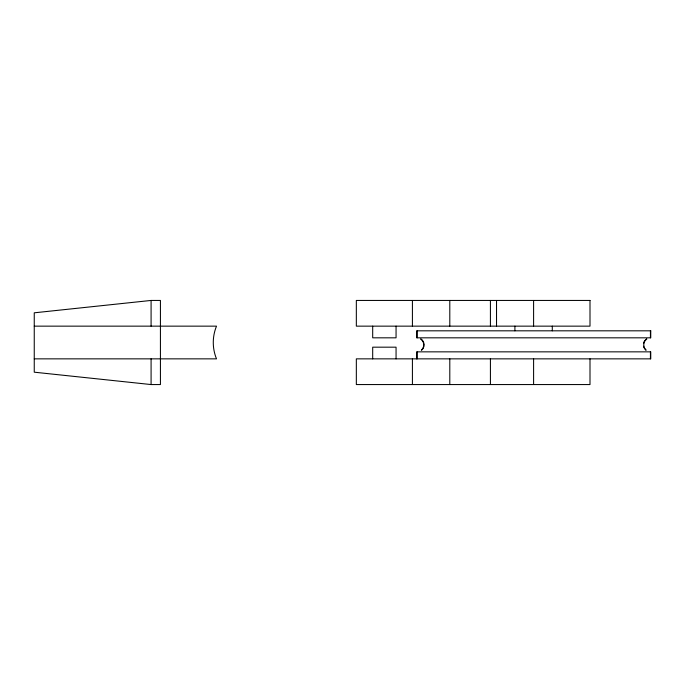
<?xml version="1.0" encoding="UTF-8"?>
<svg xmlns="http://www.w3.org/2000/svg" width="685" height="685" viewBox="0 0 685 685"><rect width="100%" height="100%" fill="white"/><g stroke="black" fill="none" stroke-linecap="round" stroke-linejoin="round"><path stroke-width="1.03" d="M643.558 343.468L643.951 342.158M644.14 341.738L644.602 340.942M644.868 340.573L646.537 339.007M421.386 350.103C424.828 347.295 424.435 341.344 420.658 339.007M421.712 350.103C425.145 347.295 424.76 341.344 420.984 339.007M646.854 339.007C643.078 341.344 642.684 347.295 646.126 350.103M151.085 300.441L34.25 312.814L34.25 372.186L151.085 384.559L160.427 384.559L160.427 300.441L151.085 300.441L151.085 326.146M34.25 326.146L216.511 326.146A42.992 42.992 0 0 0 216.511 358.854L34.25 358.854M645.809 350.103L644.14 347.937M643.951 347.518L643.558 346.208M650.433 330.821L650.433 337.825M650.433 351.85L650.433 358.854M589.999 358.854L589.999 384.559L356.337 384.559L356.337 358.854L650.75 358.854L650.75 351.85L416.763 351.85L416.763 358.854M552.29 326.146L552.29 330.821M533.598 300.441L533.598 326.146M533.598 358.854L533.598 384.559M514.906 326.146L514.906 330.821M496.531 300.441L496.531 326.146M490.417 300.441L490.417 326.146M490.417 358.854L490.417 384.559M449.797 300.441L449.797 326.146M449.797 358.854L449.797 384.559M417.088 330.821L417.088 337.825M417.088 351.85L417.088 358.854M412.413 300.441L412.413 326.146M412.413 358.854L412.413 384.559M396.058 326.146L396.058 337.825L372.691 337.825L372.691 326.146M396.058 358.854L396.058 347.175L372.691 347.175L372.691 358.854M151.085 358.854L151.085 384.559M589.999 300.441L356.337 300.441L356.337 326.146L589.999 326.146L589.999 300.441M650.75 330.821L416.763 330.821L416.763 337.825L650.75 337.825L650.75 330.821"/></g></svg>
